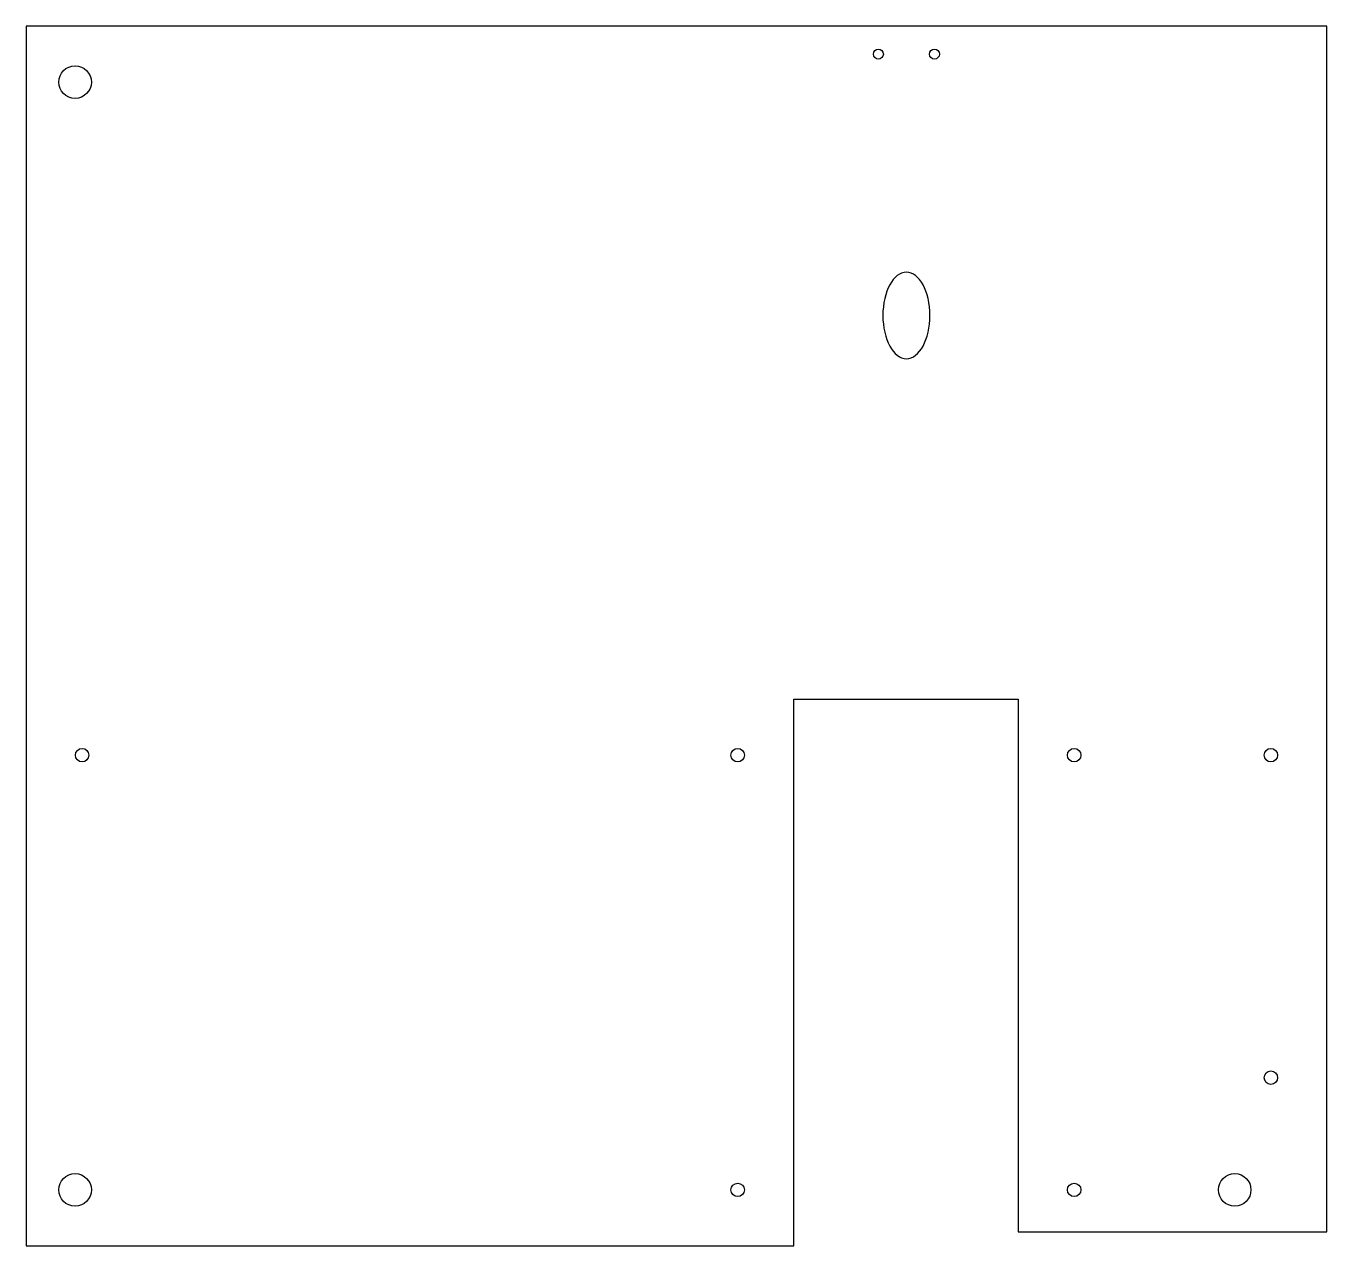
# Model space of a CAD drawing. Header units: millimetres. Extents: x 0 to 295, y -124 to 152.
import ezdxf

# ---------------------------------------------------------------- set-up
doc = ezdxf.new("R2010")
doc.units = ezdxf.units.MM
doc.layers.add('Sketch061', color=7, linetype='CONTINUOUS')

msp = doc.modelspace()

# ---------------------------------------------------------------- linework, layer by layer
at = {"layer": 'Sketch061'}
for p, q in [((294.64, 152.4), (0, 152.4)), ((0, 152.4), (0, 0)), ((294.64, 0), (294.64, 152.4)), ((0, 0), (0, -123.825)), ((173.883, -123.825), (173.883, 0)), ((173.883, 0), (224.683, 0)), ((224.683, 0), (224.683, -120.65)), ((294.64, -120.65), (294.64, 0)), ((224.683, -120.65), (294.64, -120.65)), ((0, -123.825), (173.883, -123.825))]:
    msp.add_line(p, q, dxfattribs=at)
for centre, radius in [((193.04, 146.05), 1.1303), ((205.74, 146.05), 1.1303), ((11.1125, 139.7), 3.683), ((12.7, -12.7), 1.524), ((161.183, -12.7), 1.524), ((237.383, -12.7), 1.524), ((281.94, -12.7), 1.524), ((281.94, -85.725), 1.524), ((11.1125, -111.125), 3.683), ((273.746, -111.125), 3.683), ((161.183, -111.125), 1.524), ((237.383, -111.125), 1.524)]:
    msp.add_circle(centre, radius, dxfattribs=at)
msp.add_ellipse((199.39, 86.868), major_axis=(0, -9.7885), ratio=0.544926, start_param=0, end_param=6.28318, dxfattribs=at)

doc.saveas('drawing.dxf')
